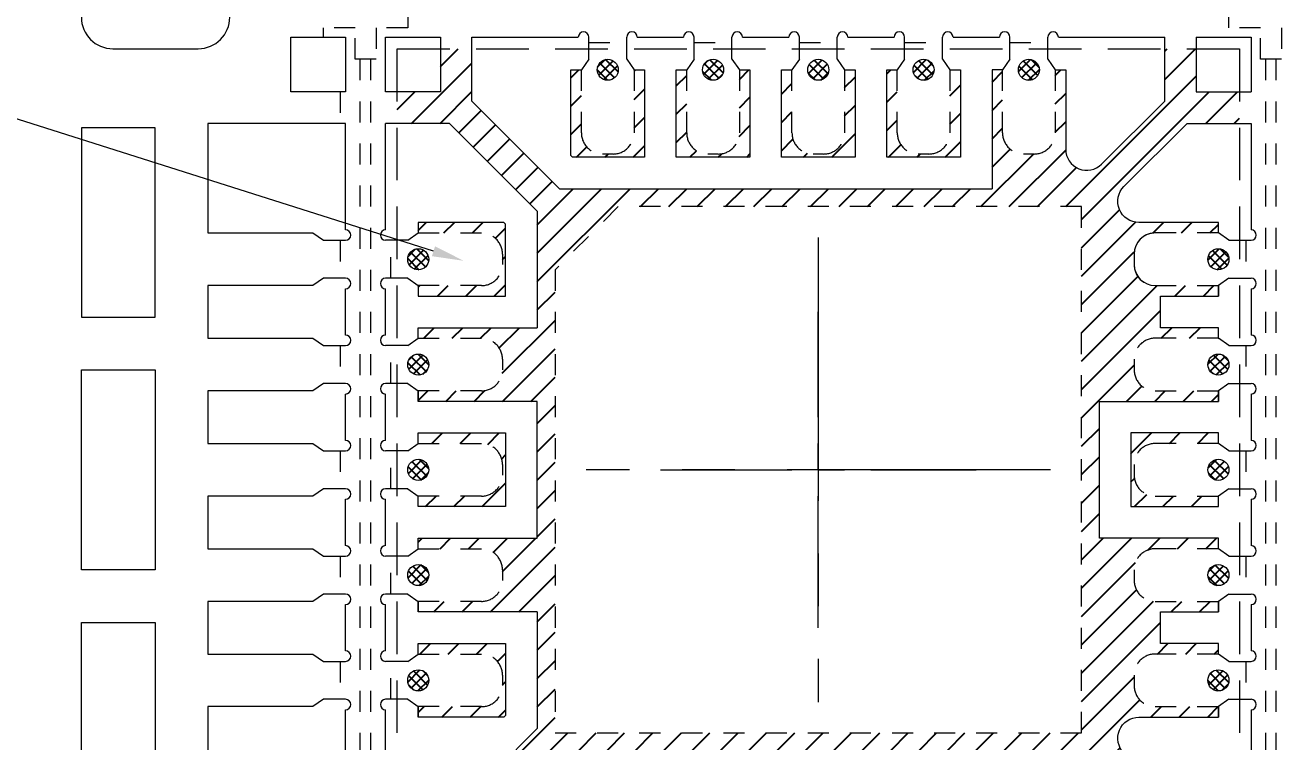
# Model space of a CAD drawing. Header units: millimetres. Extents: x -176 to -53, y -166 to -6.
# Drawn here: x -146.21 to -140.25, y -86.88 to -83.48 of the extents above; entities that cross this region are included whole.
import ezdxf
from ezdxf import colors
from ezdxf.entities.mleader import LeaderData, LeaderLine
from ezdxf.math import Vec2, Vec3

# ---------------------------------------------------------------- set-up
doc = ezdxf.new("R2010")
doc.units = ezdxf.units.MM
for name, pattern in [('CENTER', [2, 1.25, -0.25, 0.25, -0.25]), ('DASHED', [0.75, 0.5, -0.25]), ('HIDDEN', [0.375, 0.25, -0.125]), ('点画线', [18, 12, -2, 2, -2])]:
    doc.linetypes.add(name, pattern=pattern)
doc.layers.get('Defpoints').update_dxf_attribs({"lineweight": 18})
for name, color, linetype, lineweight in [('1', 7, 'Continuous', 18), ('1D', 4, 'Continuous', 18), ('2D', 4, 'Continuous', 18), ('PKG', 6, 'HIDDEN', 9), ('中心线层', 1, '点画线', 18), ('引线框架', 7, 'Continuous', 20)]:
    doc.layers.add(name, color=color, linetype=linetype, lineweight=lineweight)
for name, color, linetype in [('HALF ETCH ON TOP SIDE', 6, 'Continuous'), ('HATCH', 4, 'Continuous'), ('中心线', 1, 'CENTER'), ('标注', 4, 'Continuous')]:
    doc.layers.add(name, color=color, linetype=linetype)
doc.styles.get("Standard").update_dxf_attribs({"font": 'txt', "bigfont": 'gbcbig.shx'})
doc.styles.add('宋体', font='SimSun.ttf')
doc.dimstyles.new('St. ZB', dxfattribs={"dimtxt": 1.25, "dimasz": 0.8, "dimexe": 0.3, "dimexo": 0.2, "dimgap": 0.3, "dimtad": 0, "dimdec": 3, "dimzin": 0, "dimdsep": 46, "dimtxsty": '宋体', "dimcen": 0.09, "dimdle": 1.6, "dimclrd": 7, "dimclre": 1, "dimclrt": 256, "dimadec": 0, "dimazin": 0, "dimtfac": 1, "dimtdec": 3, "dimtmove": 0, "dimatfit": 3, "dimfxl": 1, "dimtolj": 1, "dimtzin": 0, "dimarcsym": 0})
pattern_1 = [(45, (-191.68527, -94.89044), (-0.06735192, 0.06735192), [])]
pattern_2 = [(45, (-180.875557, -95.067293), (-0.02245064, 0.02245064), []), (135, (-180.875557, -95.067293), (-0.02245064, -0.02245064), [])]

# ---------------------------------------------------------------- blocks, each defined once
blk = doc.blocks.new('*D37')
at = {"layer": 'Defpoints', "color": 0, "transparency": 16777216}
for p in [(2203.7106, 712.4524), (2158.4985, 638.9782), (2164.9663, 638.9644)]:
    blk.add_point(p, dxfattribs=at)
at = {"layer": '标注', "color": 4, "linetype": 'Continuous', "lineweight": 5, "transparency": 16777216}
for p, q in [((2160.0985, 638.9782), (2158.4985, 638.9782)), ((2161.6985, 638.9644), (2160.0985, 638.9782)), ((2164.4663, 638.9644), (2161.6985, 638.9644))]:
    blk.add_line(p, q, dxfattribs=at)
at = {"layer": '标注', "lineweight": 0, "transparency": 16777216, "insert": (2149.7907, 638.9782), "char_height": 1.25, "attachment_point": 5, "style": '宋体'}
blk.add_mtext('\\A1;73.4880%%p0.300 TAPE', dxfattribs=at)
blk = doc.blocks.new('*D38')
at = {"layer": 'Defpoints', "color": 0, "transparency": 16777216}
for p in [(2203.7106, 712.4524), (2165.4606, 635.9644), (2158.5773, 635.9498)]:
    blk.add_point(p, dxfattribs=at)
at = {"layer": '标注', "color": 4, "linetype": 'Continuous', "lineweight": 5, "transparency": 16777216}
for p, q in [((2161.7773, 635.9644), (2160.1773, 635.9498)), ((2164.9606, 635.9644), (2161.7773, 635.9644)), ((2160.1773, 635.9498), (2158.5773, 635.9498))]:
    blk.add_line(p, q, dxfattribs=at)
at = {"layer": '标注', "lineweight": 0, "transparency": 16777216, "insert": (2155.704, 635.9498), "char_height": 1.25, "attachment_point": 5, "style": '宋体'}
blk.add_mtext('\\A1;76.488', dxfattribs=at)
blk = doc.blocks.new('*D45')
at = {"layer": 'Defpoints', "color": 0, "transparency": 16777216}
for p in [(2203.7106, 712.4524), (2158.0461, 647.4644), (2164.4606, 647.4644)]:
    blk.add_point(p, dxfattribs=at)
at = {"layer": '标注', "color": 4, "linetype": 'Continuous', "lineweight": 5, "transparency": 16777216}
blk.add_line((2163.9606, 647.4644), (2158.0461, 647.4644), dxfattribs=at)
at = {"layer": '标注', "lineweight": 0, "transparency": 16777216, "insert": (2155.1588, 647.4644), "char_height": 1.25, "attachment_point": 5, "style": '宋体'}
blk.add_mtext('\\A1;64.988', dxfattribs=at)
blk = doc.blocks.new('*D47')
at = {"layer": 'Defpoints', "color": 0, "transparency": 16777216}
for p in [(2203.7106, 712.4524), (2168.9606, 639.9644), (2167.6683, 632.4048)]:
    blk.add_point(p, dxfattribs=at)
at = {"layer": '标注', "color": 4, "linetype": 'Continuous', "lineweight": 5, "transparency": 16777216}
for p, q in [((2168.9606, 639.4644), (2168.9606, 635.6048)), ((2168.9606, 635.6048), (2167.6683, 634.0048)), ((2167.6683, 634.0048), (2167.6683, 632.4048))]:
    blk.add_line(p, q, dxfattribs=at)
at = {"layer": '标注', "lineweight": 0, "transparency": 16777216, "insert": (2167.6683, 629.521), "char_height": 1.25, "attachment_point": 5, "rotation": 90, "style": '宋体'}
blk.add_mtext('\\A1;34.750', dxfattribs=at)

msp = doc.modelspace()

# ---------------------------------------------------------------- hatches: boundary and pattern name
at = {"layer": 'HALF ETCH ON TOP SIDE'}
h = msp.add_hatch(dxfattribs=at)
h.set_pattern_fill('ANSI37', color=6, scale=0.01)
h.set_pattern_definition(pattern_2)
h.paths.add_polyline_path([(-143.4888, -83.6903, 1), (-143.3888, -83.6903, 1)])
h.paths.add_polyline_path([(-142.9888, -83.6903, 1), (-142.8888, -83.6903, 1)])
h.paths.add_polyline_path([(-142.4888, -83.6903, 1), (-142.3888, -83.6903, 1)])
h.paths.add_polyline_path([(-141.8888, -83.6903, 1), (-141.9888, -83.6903, 1)])
h.paths.add_polyline_path([(-141.4888, -83.6903, 1), (-141.3888, -83.6903, 1)])
h = msp.add_hatch(dxfattribs=at)
h.set_pattern_fill('ANSI37', color=6, scale=0.01)
h.set_pattern_definition(pattern_2)
h.paths.add_polyline_path([(-144.3388, -86.6404, 1), (-144.3388, -86.5404, 1)])
h.paths.add_polyline_path([(-144.3388, -86.1404, 1), (-144.3388, -86.0404, 1)])
h.paths.add_polyline_path([(-144.3388, -85.6404, 1), (-144.3388, -85.5404, 1)])
h.paths.add_polyline_path([(-144.3388, -85.0404, 1), (-144.3388, -85.1404, 1)])
h.paths.add_polyline_path([(-144.3388, -84.6404, 1), (-144.3388, -84.5404, 1)])
h = msp.add_hatch(dxfattribs=at)
h.set_pattern_fill('ANSI37', color=6, scale=0.01)
h.set_pattern_definition(pattern_2)
h.paths.add_polyline_path([(-140.5388, -86.6404, -1), (-140.5388, -86.5404, -1)])
h.paths.add_polyline_path([(-140.5388, -86.1404, -1), (-140.5388, -86.0404, -1)])
h.paths.add_polyline_path([(-140.5388, -85.6404, -1), (-140.5388, -85.5404, -1)])
h.paths.add_polyline_path([(-140.5388, -85.0404, -1), (-140.5388, -85.1404, -1)])
h.paths.add_polyline_path([(-140.5388, -84.6404, -1), (-140.5388, -84.5404, -1)])
at = {"layer": 'HATCH'}
h = msp.add_hatch(dxfattribs=at)
h.set_pattern_fill('ANSI31', color=256, scale=0.03)
h.set_pattern_definition(pattern_1)
h.paths.add_polyline_path([(-144.4388, -83.7953), (-144.2548, -83.7953), (-144.2338, -83.7742), (-144.2338, -83.5903), (-144.0838, -83.5903), (-144.0838, -83.8393), (-143.6675, -84.2553), (-141.6138, -84.2553), (-141.6138, -83.6903), (-141.5638, -83.6903), (-141.5638, -83.9903, 0.414214), (-141.4638, -84.0903), (-141.4138, -84.0903, 0.414214), (-141.3138, -83.9903), (-141.3138, -83.6903), (-141.2638, -83.6903), (-141.2638, -84.0677, 0.668127), (-141.0931, -84.1384), (-140.7938, -83.8393), (-140.7938, -83.5903), (-140.6438, -83.5903), (-140.6438, -83.7953), (-140.4388, -83.7953), (-140.4388, -83.9453), (-140.6877, -83.9453), (-140.9872, -84.2446, 0.66823), (-140.9165, -84.4153), (-140.5388, -84.4153), (-140.5388, -84.4653), (-140.8388, -84.4653, 0.414214), (-140.9388, -84.5653), (-140.9388, -84.6153, 0.414214), (-140.8388, -84.7153), (-140.5388, -84.7153), (-140.5388, -84.7653), (-140.8138, -84.7653), (-140.8138, -84.9153), (-140.5388, -84.9153), (-140.5388, -84.9653), (-140.8388, -84.9653, 0.414214), (-140.9388, -85.0653), (-140.9388, -85.1153, 0.414214), (-140.8388, -85.2153), (-140.5388, -85.2153), (-140.5388, -85.2653), (-141.1038, -85.2653), (-141.1038, -85.9153), (-140.5388, -85.9153), (-140.5388, -85.9653), (-140.8388, -85.9653, 0.414214), (-140.9388, -86.0653), (-140.9388, -86.1153, 0.414214), (-140.8388, -86.2153), (-140.5388, -86.2153), (-140.5388, -86.2653), (-140.8138, -86.2653), (-140.8138, -86.4153), (-140.5388, -86.4153), (-140.5388, -86.4653), (-140.8388, -86.4653, 0.414214), (-140.9388, -86.5653), (-140.9388, -86.6153, 0.414214), (-140.8388, -86.7153), (-140.5388, -86.7153), (-140.5388, -86.7653), (-140.9165, -86.7653, 0.66823), (-140.9872, -86.9361), (-140.6877, -87.2353), (-140.4388, -87.2353), (-140.4388, -87.3853), (-140.6438, -87.3853), (-140.6438, -87.5903), (-140.7938, -87.5903), (-140.7938, -87.3414), (-141.21, -86.9253), (-143.6675, -86.9253), (-144.0838, -87.3414), (-144.0838, -87.5903), (-144.2338, -87.5903), (-144.2338, -87.3853), (-144.4388, -87.3853), (-144.4388, -87.2353), (-144.1898, -87.2353), (-143.7738, -86.8195), (-143.7738, -86.2653), (-144.3388, -86.2653), (-144.3388, -86.2153), (-144.0388, -86.2153, 0.414214), (-143.9388, -86.1153), (-143.9388, -86.0653, 0.414214), (-144.0388, -85.9653), (-144.3388, -85.9653), (-144.3388, -85.9153), (-143.7738, -85.9153), (-143.7738, -85.2653), (-144.3388, -85.2653), (-144.3388, -85.2153), (-144.0388, -85.2153, 0.414214), (-143.9388, -85.1153), (-143.9388, -85.0653, 0.414214), (-144.0388, -84.9653), (-144.3388, -84.9653), (-144.3388, -84.9153), (-143.7738, -84.9153), (-143.7738, -84.3612), (-144.1898, -83.9453), (-144.4388, -83.9453)])
h.paths.add_polyline_path([(-143.6888, -84.6403), (-143.6888, -86.8403), (-141.1888, -86.8403), (-141.1888, -84.3403), (-143.3888, -84.3403)], flags=16)
h = msp.add_hatch(dxfattribs=at)
h.set_pattern_fill('ANSI31', color=256, scale=0.03)
h.set_pattern_definition(pattern_1)
h.paths.add_polyline_path([(-143.1138, -84.1053), (-143.1138, -83.6903), (-143.0638, -83.6903), (-143.0638, -83.9903, 0.414214), (-142.9638, -84.0903), (-142.9138, -84.0903, 0.414214), (-142.8138, -83.9903), (-142.8138, -83.6903), (-142.7638, -83.6903), (-142.7638, -84.1053)])
h.paths.add_polyline_path([(-143.6138, -83.6903), (-143.6138, -84.0969), (-143.6054, -84.1053), (-143.2638, -84.1053), (-143.2638, -83.6903), (-143.3138, -83.6903), (-143.3138, -83.9903, -0.414214), (-143.4138, -84.0903), (-143.4638, -84.0903, -0.414214), (-143.5638, -83.9903), (-143.5638, -83.6903)])
h.paths.add_polyline_path([(-142.6138, -84.1053), (-142.6138, -83.6903), (-142.5638, -83.6903), (-142.5638, -83.9903, 0.414214), (-142.4638, -84.0903), (-142.4138, -84.0903, 0.414214), (-142.3138, -83.9903), (-142.3138, -83.6903), (-142.2638, -83.6903), (-142.2638, -84.1053)])
h.paths.add_polyline_path([(-140.9538, -85.4153), (-140.9538, -85.7653), (-140.5388, -85.7653), (-140.5388, -85.7153), (-140.8388, -85.7153, -0.414214), (-140.9388, -85.6153), (-140.9388, -85.5653, -0.414214), (-140.8388, -85.4653), (-140.5388, -85.4653), (-140.5388, -85.4153)])
h.paths.add_polyline_path([(-142.1138, -83.6903), (-142.1138, -84.1053), (-141.7638, -84.1053), (-141.7638, -83.6903), (-141.8138, -83.6903), (-141.8138, -83.9903, -0.414214), (-141.9138, -84.0903), (-141.9638, -84.0903, -0.414214), (-142.0638, -83.9903), (-142.0638, -83.6903)])
h.paths.add_polyline_path([(-142.6138, -87.0753), (-142.6138, -87.4903), (-142.5638, -87.4903), (-142.5638, -87.1903, -0.414214), (-142.4638, -87.0903), (-142.4138, -87.0903, -0.414214), (-142.3138, -87.1903), (-142.3138, -87.4903), (-142.2638, -87.4903), (-142.2638, -87.0753)])
h.paths.add_polyline_path([(-141.6138, -87.4903), (-141.6138, -87.0753), (-141.2722, -87.0753), (-141.2638, -87.0837), (-141.2638, -87.4903), (-141.3138, -87.4903), (-141.3138, -87.1903, 0.414214), (-141.4138, -87.0903), (-141.4638, -87.0903, 0.414214), (-141.5638, -87.1903), (-141.5638, -87.4903)])
h.paths.add_polyline_path([(-142.1138, -87.0753), (-142.1138, -87.4903), (-142.0638, -87.4903), (-142.0638, -87.1903, -0.414214), (-141.9638, -87.0903), (-141.9138, -87.0903, -0.414214), (-141.8138, -87.1903), (-141.8138, -87.4903), (-141.7638, -87.4903), (-141.7638, -87.0753)])
h.paths.add_polyline_path([(-143.1138, -87.0753), (-143.1138, -87.4903), (-143.0638, -87.4903), (-143.0638, -87.1903, -0.414214), (-142.9638, -87.0903), (-142.9138, -87.0903, -0.414214), (-142.8138, -87.1903), (-142.8138, -87.4903), (-142.7638, -87.4903), (-142.7638, -87.0753)])
h.paths.add_polyline_path([(-144.3388, -86.4653), (-144.0388, -86.4653, -0.414214), (-143.9388, -86.5653), (-143.9388, -86.6153, -0.414214), (-144.0388, -86.7153), (-144.3388, -86.7153), (-144.3388, -86.7653), (-143.9322, -86.7653), (-143.9238, -86.7569), (-143.9238, -86.4153), (-144.3388, -86.4153)])
h.paths.add_polyline_path([(-143.6138, -87.0837), (-143.6138, -87.4903), (-143.5638, -87.4903), (-143.5638, -87.1903, -0.414214), (-143.4638, -87.0903), (-143.4138, -87.0903, -0.414214), (-143.3138, -87.1903), (-143.3138, -87.4903), (-143.2638, -87.4903), (-143.2638, -87.0753), (-143.6054, -87.0753)])
h.paths.add_polyline_path([(-144.3388, -85.4653), (-144.3388, -85.4153), (-143.9238, -85.4153), (-143.9238, -85.7653), (-144.3388, -85.7653), (-144.3388, -85.7153), (-144.0388, -85.7153, 0.414214), (-143.9388, -85.6153), (-143.9388, -85.5653, 0.414214), (-144.0388, -85.4653)])
h.paths.add_polyline_path([(-144.3388, -84.4653), (-144.3388, -84.4153), (-143.9322, -84.4153), (-143.9238, -84.4237), (-143.9238, -84.7653), (-144.3388, -84.7653), (-144.3388, -84.7153), (-144.0388, -84.7153, 0.414214), (-143.9388, -84.6153), (-143.9388, -84.5653, 0.414214), (-144.0388, -84.4653)])

# ---------------------------------------------------------------- linework, layer by layer
at = {"lineweight": 0, "ltscale": 10, "elevation": -0.0291}
msp.add_lwpolyline([(-145.3838, -83.2903), (-145.7888, -83.2903, 1), (-145.7888, -83.5903), (-145.3838, -83.5903, 1)], format="xyb", close=True, dxfattribs=at)
for points in [[(-145.9388, -84.8653), (-145.5888, -84.8653), (-145.5888, -83.9653), (-145.9388, -83.9653)], [(-145.9388, -85.1153), (-145.5888, -85.1153), (-145.5888, -86.0653), (-145.9388, -86.0653)], [(-145.5888, -86.3153), (-145.5888, -87.2153), (-145.9388, -87.2153), (-145.9388, -86.3153)]]:
    msp.add_lwpolyline(points, close=True, dxfattribs=at)
at = {"layer": '1', "color": 7, "lineweight": 13}
for p, q in [((-144.4938, -83.7953, -0.0291), (-144.4938, -83.5353, -0.0291)), ((-144.4938, -83.5353, -0.0291), (-144.2338, -83.5353, -0.0291)), ((-140.6438, -83.5353, -0.0291), (-140.3838, -83.5353, -0.0291)), ((-140.3838, -83.5353, -0.0291), (-140.3838, -83.7953, -0.0291))]:
    msp.add_line(p, q, dxfattribs=at)
at = {"layer": '1', "lineweight": 13}
for p, q in [((-144.0838, -83.8393, -0.0291), (-144.0838, -83.5353, -0.0291)), ((-140.7938, -83.8393, -0.0291), (-140.7938, -83.5353, -0.0291)), ((-144.1898, -83.9453, -0.0291), (-144.4938, -83.9453, -0.0291)), ((-140.6877, -83.9453, -0.0291), (-140.3838, -83.9453, -0.0291))]:
    msp.add_line(p, q, dxfattribs=at)
at = {"layer": '1', "lineweight": 0, "elevation": -0.0291}
msp.add_lwpolyline([(-144.6838, -83.7953), (-144.9438, -83.7953), (-144.9438, -83.5353), (-144.6838, -83.5353)], close=True, dxfattribs=at)
at = {"layer": '1', "lineweight": 13, "elevation": -0.0291}
for points in [[(-144.2338, -83.5353), (-144.2338, -83.7953), (-144.4938, -83.7953)], [(-140.6438, -83.5353), (-140.6438, -83.7953), (-140.3838, -83.7953)]]:
    msp.add_lwpolyline(points, dxfattribs=at)
at = {"layer": '1', "lineweight": 0, "elevation": -0.0291}
for points in [[(-144.7888, -84.5003), (-144.6838, -84.5003, 1), (-144.6838, -84.4503), (-144.6838, -83.9453), (-145.3388, -83.9453), (-145.3388, -84.4653), (-144.8388, -84.4653)], [(-144.8388, -86.7153), (-145.3388, -86.7153), (-145.3388, -87.2353), (-144.6838, -87.2353), (-144.6838, -86.7303, 1), (-144.6838, -86.6803), (-144.7888, -86.6803)]]:
    msp.add_lwpolyline(points, format="xyb", close=True, dxfattribs=at)
at = {"layer": '1', "color": 7, "lineweight": 0, "elevation": -0.0291}
for points in [[(-144.7888, -84.6803), (-144.8388, -84.7153), (-145.3388, -84.7153), (-145.3388, -84.9653), (-144.8388, -84.9653), (-144.7888, -85.0003), (-144.6838, -85.0003, 1), (-144.6838, -84.9503), (-144.6838, -84.7303, 1), (-144.6838, -84.6803)], [(-144.7888, -85.6803), (-144.8388, -85.7153), (-145.3388, -85.7153), (-145.3388, -85.9653), (-144.8388, -85.9653), (-144.7888, -86.0003), (-144.6838, -86.0003, 1), (-144.6838, -85.9503), (-144.6838, -85.7303, 1), (-144.6838, -85.6803)]]:
    msp.add_lwpolyline(points, format="xyb", close=True, dxfattribs=at)
at = {"layer": '1', "lineweight": 0, "elevation": -0.0291}
for points in [[(-144.6838, -85.4503), (-144.6838, -85.2303, 1), (-144.6838, -85.1803), (-144.7888, -85.1803), (-144.8388, -85.2153), (-145.3388, -85.2153), (-145.3388, -85.4653), (-144.8388, -85.4653)], [(-144.6838, -86.4503), (-144.6838, -86.2303, 1), (-144.6838, -86.1803), (-144.7888, -86.1803), (-144.8388, -86.2153), (-145.3388, -86.2153), (-145.3388, -86.4653), (-144.8388, -86.4653)]]:
    msp.add_lwpolyline(points, format="xyb", dxfattribs=at)
at = {"layer": '1', "color": 7, "lineweight": 0, "elevation": -0.0291}
for points in [[(-144.8388, -85.4653), (-144.7888, -85.5003), (-144.6838, -85.5003, 1), (-144.6838, -85.4503)], [(-144.8388, -86.4653), (-144.7888, -86.5003), (-144.6838, -86.5003, 1), (-144.6838, -86.4503)]]:
    msp.add_lwpolyline(points, format="xyb", dxfattribs=at)
at = {"layer": '1D', "linetype": 'HIDDEN', "ltscale": 0.1, "elevation": -0.0291}
for points in [[(-143.5288, -83.5603), (-143.3488, -83.5603)], [(-143.0288, -83.5603), (-142.8488, -83.5603)], [(-142.5288, -83.5603), (-142.3488, -83.5603)], [(-142.0288, -83.5603), (-141.8488, -83.5603)], [(-141.5288, -83.5603), (-141.3488, -83.5603)], [(-144.4688, -84.6803), (-144.4688, -84.5003)], [(-140.4088, -84.5003), (-140.4088, -84.6803)], [(-144.4688, -85.1803), (-144.4688, -85.0003)], [(-140.4088, -85.0003), (-140.4088, -85.1803)], [(-144.4688, -85.6803), (-144.4688, -85.5003)], [(-140.4088, -85.5003), (-140.4088, -85.6803)], [(-144.4688, -86.1803), (-144.4688, -86.0003)], [(-140.4088, -86.0003), (-140.4088, -86.1803)], [(-144.4688, -86.6803), (-144.4688, -86.5003)], [(-140.4088, -86.5003), (-140.4088, -86.6803)]]:
    msp.add_lwpolyline(points, dxfattribs=at)
for points in [[(-143.3138, -83.6903), (-143.3138, -83.9903, -0.414214), (-143.4138, -84.0903), (-143.4638, -84.0903, -0.414214), (-143.5638, -83.9903), (-143.5638, -83.6903)], [(-142.8138, -83.6903), (-142.8138, -83.9903, -0.414214), (-142.9138, -84.0903), (-142.9638, -84.0903, -0.414214), (-143.0638, -83.9903), (-143.0638, -83.6903)], [(-142.3138, -83.6903), (-142.3138, -83.9903, -0.414214), (-142.4138, -84.0903), (-142.4638, -84.0903, -0.414214), (-142.5638, -83.9903), (-142.5638, -83.6903)], [(-141.8138, -83.6903), (-141.8138, -83.9903, -0.414214), (-141.9138, -84.0903), (-141.9638, -84.0903, -0.414214), (-142.0638, -83.9903), (-142.0638, -83.6903)], [(-141.3138, -83.6903), (-141.3138, -83.9903, -0.414214), (-141.4138, -84.0903), (-141.4638, -84.0903, -0.414214), (-141.5638, -83.9903), (-141.5638, -83.6903)], [(-144.3388, -84.4653), (-144.0388, -84.4653, -0.414214), (-143.9388, -84.5653), (-143.9388, -84.6153, -0.414214), (-144.0388, -84.7153), (-144.3388, -84.7153)], [(-140.5388, -84.4653), (-140.8388, -84.4653, 0.414214), (-140.9388, -84.5653), (-140.9388, -84.6153, 0.414214), (-140.8388, -84.7153), (-140.5388, -84.7153)], [(-144.3388, -84.9653), (-144.0388, -84.9653, -0.414214), (-143.9388, -85.0653), (-143.9388, -85.1153, -0.414214), (-144.0388, -85.2153), (-144.3388, -85.2153)], [(-140.5388, -84.9653), (-140.8388, -84.9653, 0.414214), (-140.9388, -85.0653), (-140.9388, -85.1153, 0.414214), (-140.8388, -85.2153), (-140.5388, -85.2153)], [(-144.3388, -85.4653), (-144.0388, -85.4653, -0.414214), (-143.9388, -85.5653), (-143.9388, -85.6153, -0.414214), (-144.0388, -85.7153), (-144.3388, -85.7153)], [(-140.5388, -85.4653), (-140.8388, -85.4653, 0.414214), (-140.9388, -85.5653), (-140.9388, -85.6153, 0.414214), (-140.8388, -85.7153), (-140.5388, -85.7153)], [(-144.3388, -85.9653), (-144.0388, -85.9653, -0.414214), (-143.9388, -86.0653), (-143.9388, -86.1153, -0.414214), (-144.0388, -86.2153), (-144.3388, -86.2153)], [(-140.5388, -85.9653), (-140.8388, -85.9653, 0.414214), (-140.9388, -86.0653), (-140.9388, -86.1153, 0.414214), (-140.8388, -86.2153), (-140.5388, -86.2153)], [(-144.3388, -86.4653), (-144.0388, -86.4653, -0.414214), (-143.9388, -86.5653), (-143.9388, -86.6153, -0.414214), (-144.0388, -86.7153), (-144.3388, -86.7153)], [(-140.5388, -86.4653), (-140.8388, -86.4653, 0.414214), (-140.9388, -86.5653), (-140.9388, -86.6153, 0.414214), (-140.8388, -86.7153), (-140.5388, -86.7153)]]:
    msp.add_lwpolyline(points, format="xyb", dxfattribs=at)
at = {"layer": '1D', "linetype": 'HIDDEN', "lineweight": 0, "ltscale": 0.1, "elevation": -0.0291}
for points in [[(-144.7088, -83.7953), (-144.7088, -83.9453)], [(-144.7088, -84.5003), (-144.7088, -84.6803)], [(-144.7088, -85.0003), (-144.7088, -85.1803)], [(-144.7088, -85.5003), (-144.7088, -85.6803)], [(-144.7088, -86.0003), (-144.7088, -86.1803)], [(-144.7088, -86.5003), (-144.7088, -86.6803)]]:
    msp.add_lwpolyline(points, dxfattribs=at)
at = {"layer": '1D', "linetype": 'HIDDEN', "ltscale": 0.1, "elevation": -0.0291}
msp.add_lwpolyline([(-143.6888, -86.8403), (-141.1888, -86.8403), (-141.1888, -84.3403), (-143.3888, -84.3403), (-143.6888, -84.6403)], close=True, dxfattribs=at)
at = {"layer": '2D', "color": 4, "linetype": 'HIDDEN', "lineweight": 0, "ltscale": 0.05}
for p, q in [((-144.3888, -83.3903, -0.0291), (-144.3888, -83.4903, -0.0291)), ((-144.3888, -83.3903, -0.0291), (-144.3888, -83.4903, -0.0291)), ((-144.6388, -83.4903, -0.0291), (-144.7888, -83.4903, -0.0291)), ((-144.7888, -83.5353, -0.0291), (-144.7888, -83.4903, -0.0291)), ((-144.6388, -83.4903, -0.0291), (-144.7888, -83.4903, -0.0291)), ((-144.7888, -83.5353, -0.0291), (-144.7888, -83.4903, -0.0291)), ((-144.6388, -83.6403, -0.0291), (-144.6388, -83.4903, -0.0291)), ((-144.6388, -83.6403, -0.0291), (-144.6388, -83.4903, -0.0291)), ((-144.3888, -83.4903, -0.0291), (-144.5388, -83.4903, -0.0291)), ((-144.5388, -83.4903, -0.0291), (-144.5388, -83.6403, -0.0291)), ((-144.3888, -83.4903, -0.0291), (-144.5388, -83.4903, -0.0291)), ((-144.5388, -83.4903, -0.0291), (-144.5388, -83.6403, -0.0291)), ((-144.5388, -83.6403, -0.0291), (-144.6388, -83.6403, -0.0291)), ((-144.5388, -83.6403, -0.0291), (-144.6388, -83.6403, -0.0291)), ((-144.6138, -87.5403, -0.0291), (-144.6138, -83.6403, -0.0291)), ((-144.5638, -87.5403, -0.0291), (-144.5638, -83.6403, -0.0291)), ((-140.3138, -87.5403, -0.0291), (-140.3138, -83.6403, -0.0291)), ((-140.2638, -87.5403, -0.0291), (-140.2638, -83.6403, -0.0291))]:
    msp.add_line(p, q, dxfattribs=at)
at = {"layer": '2D', "color": 4, "linetype": 'HIDDEN', "lineweight": 0, "ltscale": 0.05, "elevation": -0.0291}
msp.add_lwpolyline([(-140.3388, -83.2403), (-140.2388, -83.2403), (-140.2388, -83.3903), (-140.0888, -83.3903), (-140.0888, -83.4903), (-140.2388, -83.4903), (-140.2388, -83.6403), (-140.3388, -83.6403), (-140.3388, -83.4903), (-140.4888, -83.4903), (-140.4888, -83.3903), (-140.3388, -83.3903), (-140.3388, -83.2403)], dxfattribs=at)
msp.add_lwpolyline([(-140.3388, -83.2403), (-140.2388, -83.2403), (-140.2388, -83.3903), (-140.0888, -83.3903), (-140.0888, -83.4903), (-140.2388, -83.4903), (-140.2388, -83.6403), (-140.3388, -83.6403), (-140.3388, -83.4903), (-140.4888, -83.4903), (-140.4888, -83.3903), (-140.3388, -83.3903), (-140.3388, -83.2403)], dxfattribs=at)
at = {"layer": 'PKG', "color": 2, "linetype": 'DASHED', "lineweight": 0, "ltscale": 0.5, "elevation": -0.0291}
msp.add_lwpolyline([(-140.4388, -87.5903), (-144.4388, -87.5903), (-144.4388, -83.5903), (-140.4388, -83.5903)], close=True, dxfattribs=at)
at = {"layer": '中心线', "color": 1, "lineweight": 13, "ltscale": 0.5}
for p, q in [((-142.4388, -86.3403, -0.0291), (-142.4388, -84.8403, -0.0291)), ((-143.1888, -85.5903, -0.0291), (-141.6888, -85.5903, -0.0291))]:
    msp.add_line(p, q, dxfattribs=at)
at = {"layer": '中心线层', "linetype": 'CENTER', "lineweight": 0}
for p, q in [((-142.4388, -84.4875, -0.0291), (-142.4388, -86.6932, -0.0291)), ((-141.3359, -85.5903, -0.0291), (-143.5416, -85.5903, -0.0291))]:
    msp.add_line(p, q, dxfattribs=at)
at = {"layer": '引线框架'}
for p, q in [((-144.0838, -83.5353, -0.0291), (-143.5788, -83.5353, -0.0291)), ((-143.5288, -83.6403, -0.0291), (-143.5288, -83.5353, -0.0291)), ((-143.3488, -83.5353, -0.0291), (-143.3488, -83.5353, -0.0291)), ((-143.3488, -83.6403, -0.0291), (-143.3488, -83.5353, -0.0291)), ((-143.2988, -83.5353, -0.0291), (-143.0788, -83.5353, -0.0291)), ((-143.0288, -83.6403, -0.0291), (-143.0288, -83.5353, -0.0291)), ((-142.8488, -83.6403, -0.0291), (-142.8488, -83.5353, -0.0291)), ((-142.7988, -83.5353, -0.0291), (-142.5788, -83.5353, -0.0291)), ((-142.5288, -83.6403, -0.0291), (-142.5288, -83.5353, -0.0291)), ((-142.3488, -83.6403, -0.0291), (-142.3488, -83.5353, -0.0291)), ((-142.2988, -83.5353, -0.0291), (-142.0788, -83.5353, -0.0291)), ((-142.0288, -83.6403, -0.0291), (-142.0288, -83.5353, -0.0291)), ((-141.8488, -83.6403, -0.0291), (-141.8488, -83.5353, -0.0291)), ((-141.7988, -83.5353, -0.0291), (-141.5788, -83.5353, -0.0291)), ((-141.5288, -83.6403, -0.0291), (-141.5288, -83.5353, -0.0291)), ((-141.3488, -83.6403, -0.0291), (-141.3488, -83.5353, -0.0291)), ((-141.2988, -83.5353, -0.0291), (-140.7938, -83.5353, -0.0291)), ((-143.5288, -83.6403, -0.0291), (-143.5638, -83.6903, -0.0291)), ((-143.3488, -83.6403, -0.0291), (-143.3138, -83.6903, -0.0291)), ((-143.0288, -83.6403, -0.0291), (-143.0638, -83.6903, -0.0291)), ((-142.8488, -83.6403, -0.0291), (-142.8138, -83.6903, -0.0291)), ((-142.5288, -83.6403, -0.0291), (-142.5638, -83.6903, -0.0291)), ((-142.3488, -83.6403, -0.0291), (-142.3138, -83.6903, -0.0291)), ((-142.0288, -83.6403, -0.0291), (-142.0638, -83.6903, -0.0291)), ((-141.8488, -83.6403, -0.0291), (-141.8138, -83.6903, -0.0291)), ((-141.5288, -83.6403, -0.0291), (-141.5638, -83.6903, -0.0291)), ((-141.3488, -83.6403, -0.0291), (-141.3138, -83.6903, -0.0291)), ((-141.5638, -83.6903, -0.0291), (-141.6138, -83.6903, -0.0291)), ((-141.3138, -83.6903, -0.0291), (-141.2638, -83.6903, -0.0291)), ((-144.0838, -83.8393, -0.0291), (-143.6675, -84.2553, -0.0291)), ((-144.4938, -84.4503, -0.0291), (-144.4938, -83.9453, -0.0291)), ((-144.1898, -83.9453, -0.0291), (-143.7738, -84.3612, -0.0291)), ((-140.3838, -83.9453, -0.0291), (-140.3838, -84.4503, -0.0291)), ((-143.6138, -84.0969, -0.0291), (-143.6054, -84.1053, -0.0291)), ((-143.6675, -84.2553, -0.0291), (-141.6138, -84.2553, -0.0291)), ((-143.7738, -84.3612, -0.0291), (-143.7738, -84.9153, -0.0291)), ((-143.9322, -84.4153, -0.0291), (-143.9238, -84.4237, -0.0291)), ((-140.5388, -84.4653, -0.0291), (-140.5388, -84.4153, -0.0291)), ((-144.3888, -84.5003, -0.0291), (-144.3388, -84.4653, -0.0291)), ((-140.4888, -84.5003, -0.0291), (-140.5388, -84.4653, -0.0291)), ((-144.3888, -84.5003, -0.0291), (-144.4938, -84.5003, -0.0291)), ((-140.4888, -84.5003, -0.0291), (-140.3838, -84.5003, -0.0291)), ((-143.9388, -84.5653, -0.0291), (-143.9388, -84.6153, -0.0291)), ((-140.9388, -84.5653, -0.0291), (-140.9388, -84.6153, -0.0291)), ((-144.3888, -84.6803, -0.0291), (-144.4938, -84.6803, -0.0291)), ((-144.4938, -84.9503, -0.0291), (-144.4938, -84.7303, -0.0291)), ((-144.3888, -84.6803, -0.0291), (-144.3388, -84.7153, -0.0291)), ((-140.4888, -84.6803, -0.0291), (-140.5388, -84.7153, -0.0291)), ((-140.5388, -84.7153, -0.0291), (-140.5388, -84.7653, -0.0291)), ((-140.4888, -84.6803, -0.0291), (-140.3838, -84.6803, -0.0291)), ((-140.3838, -84.7303, -0.0291), (-140.3838, -84.9503, -0.0291)), ((-144.3888, -85.0003, -0.0291), (-144.3388, -84.9653, -0.0291)), ((-144.3388, -84.9653, -0.0291), (-144.3388, -84.9153, -0.0291)), ((-140.5388, -84.9653, -0.0291), (-140.5388, -84.9153, -0.0291)), ((-140.4888, -85.0003, -0.0291), (-140.5388, -84.9653, -0.0291)), ((-144.3888, -85.0003, -0.0291), (-144.4938, -85.0003, -0.0291)), ((-140.4888, -85.0003, -0.0291), (-140.3838, -85.0003, -0.0291)), ((-144.3888, -85.1803, -0.0291), (-144.4938, -85.1803, -0.0291)), ((-144.3888, -85.1803, -0.0291), (-144.3388, -85.2153, -0.0291)), ((-140.4888, -85.1803, -0.0291), (-140.5388, -85.2153, -0.0291)), ((-140.4888, -85.1803, -0.0291), (-140.3838, -85.1803, -0.0291)), ((-144.4938, -85.4503, -0.0291), (-144.4938, -85.2303, -0.0291)), ((-144.3388, -85.2153, -0.0291), (-144.3388, -85.2653, -0.0291)), ((-140.5388, -85.2153, -0.0291), (-140.5388, -85.2653, -0.0291)), ((-140.3838, -85.2303, -0.0291), (-140.3838, -85.4503, -0.0291)), ((-144.3888, -85.5003, -0.0291), (-144.4938, -85.5003, -0.0291)), ((-144.3888, -85.5003, -0.0291), (-144.3388, -85.4653, -0.0291)), ((-140.4888, -85.5003, -0.0291), (-140.5388, -85.4653, -0.0291)), ((-140.4888, -85.5003, -0.0291), (-140.3838, -85.5003, -0.0291)), ((-144.3888, -85.6803, -0.0291), (-144.4938, -85.6803, -0.0291)), ((-144.3888, -85.6803, -0.0291), (-144.3388, -85.7153, -0.0291)), ((-140.4888, -85.6803, -0.0291), (-140.5388, -85.7153, -0.0291)), ((-140.4888, -85.6803, -0.0291), (-140.3838, -85.6803, -0.0291)), ((-144.4938, -85.9503, -0.0291), (-144.4938, -85.7303, -0.0291)), ((-140.3838, -85.7303, -0.0291), (-140.3838, -85.9503, -0.0291)), ((-144.3388, -85.9653, -0.0291), (-144.3388, -85.9153, -0.0291)), ((-140.5388, -85.9653, -0.0291), (-140.5388, -85.9153, -0.0291)), ((-144.3888, -86.0003, -0.0291), (-144.3388, -85.9653, -0.0291)), ((-140.4888, -86.0003, -0.0291), (-140.5388, -85.9653, -0.0291)), ((-144.3888, -86.0003, -0.0291), (-144.4938, -86.0003, -0.0291)), ((-140.4888, -86.0003, -0.0291), (-140.3838, -86.0003, -0.0291)), ((-144.3888, -86.1803, -0.0291), (-144.4938, -86.1803, -0.0291)), ((-144.3888, -86.1803, -0.0291), (-144.3388, -86.2153, -0.0291)), ((-144.3388, -86.2153, -0.0291), (-144.3388, -86.2653, -0.0291)), ((-140.4888, -86.1803, -0.0291), (-140.5388, -86.2153, -0.0291)), ((-140.5388, -86.2153, -0.0291), (-140.5388, -86.2653, -0.0291)), ((-140.4888, -86.1803, -0.0291), (-140.3838, -86.1803, -0.0291)), ((-144.4938, -86.4503, -0.0291), (-144.4938, -86.2303, -0.0291)), ((-143.7738, -86.2653, -0.0291), (-143.7738, -86.8195, -0.0291)), ((-140.3838, -86.2303, -0.0291), (-140.3838, -86.4503, -0.0291)), ((-144.3388, -86.4653, -0.0291), (-144.3388, -86.4153, -0.0291)), ((-140.5388, -86.4653, -0.0291), (-140.5388, -86.4153, -0.0291)), ((-144.3888, -86.5003, -0.0291), (-144.4938, -86.5003, -0.0291)), ((-144.3888, -86.5003, -0.0291), (-144.3388, -86.4653, -0.0291)), ((-140.4888, -86.5003, -0.0291), (-140.5388, -86.4653, -0.0291)), ((-140.4888, -86.5003, -0.0291), (-140.3838, -86.5003, -0.0291)), ((-144.3888, -86.6803, -0.0291), (-144.4938, -86.6803, -0.0291)), ((-144.3888, -86.6803, -0.0291), (-144.3388, -86.7153, -0.0291)), ((-140.4888, -86.6803, -0.0291), (-140.5388, -86.7153, -0.0291)), ((-140.4888, -86.6803, -0.0291), (-140.3838, -86.6803, -0.0291)), ((-144.4938, -87.2353, -0.0291), (-144.4938, -86.7303, -0.0291)), ((-144.3388, -86.7153, -0.0291), (-144.3388, -86.7653, -0.0291)), ((-143.9322, -86.7653, -0.0291), (-143.9238, -86.7569, -0.0291)), ((-140.5388, -86.7153, -0.0291), (-140.5388, -86.7653, -0.0291)), ((-140.3838, -86.7303, -0.0291), (-140.3838, -87.2353, -0.0291)), ((-144.1898, -87.2353, -0.0291), (-143.7738, -86.8195, -0.0291))]:
    msp.add_line(p, q, dxfattribs=at)
at = {"layer": '引线框架', "elevation": -0.0291}
for points in [[(-143.6138, -84.0969), (-143.6138, -83.6903), (-143.5638, -83.6903)], [(-143.3138, -83.6903), (-143.2638, -83.6903), (-143.2638, -84.1053), (-143.6054, -84.1053)], [(-142.8138, -83.6903), (-142.7638, -83.6903), (-142.7638, -84.1053), (-143.1138, -84.1053), (-143.1138, -83.6903), (-143.0638, -83.6903)], [(-142.3138, -83.6903), (-142.2638, -83.6903), (-142.2638, -84.1053), (-142.6138, -84.1053), (-142.6138, -83.6903), (-142.5638, -83.6903)], [(-141.8138, -83.6903), (-141.7638, -83.6903), (-141.7638, -84.1053), (-142.1138, -84.1053), (-142.1138, -83.6903), (-142.0638, -83.6903)], [(-141.5638, -83.6903), (-141.6138, -83.6903), (-141.6138, -84.2553)], [(-143.9322, -84.4153), (-144.3388, -84.4153), (-144.3388, -84.4653)], [(-144.3388, -84.7153), (-144.3388, -84.7653), (-143.9238, -84.7653), (-143.9238, -84.4237)], [(-140.5388, -84.9653), (-140.5388, -84.9153), (-140.8138, -84.9153), (-140.8138, -84.7653), (-140.5388, -84.7653), (-140.5388, -84.7153)], [(-144.3388, -84.9653), (-144.3388, -84.9153), (-143.7738, -84.9153)], [(-144.3388, -85.9653), (-144.3388, -85.9153), (-143.7738, -85.9153), (-143.7738, -85.2653), (-144.3388, -85.2653), (-144.3388, -85.2153)], [(-140.5388, -85.9653), (-140.5388, -85.9153), (-141.1038, -85.9153), (-141.1038, -85.2653), (-140.5388, -85.2653), (-140.5388, -85.2153)], [(-144.3388, -85.4653), (-144.3388, -85.4153), (-143.9238, -85.4153), (-143.9238, -85.7653), (-144.3388, -85.7653), (-144.3388, -85.7153)], [(-140.5388, -85.4653), (-140.5388, -85.4153), (-140.9538, -85.4153), (-140.9538, -85.7653), (-140.5388, -85.7653), (-140.5388, -85.7153)], [(-143.7738, -86.2653), (-144.3388, -86.2653), (-144.3388, -86.2153)], [(-140.5388, -86.4653), (-140.5388, -86.4153), (-140.8138, -86.4153), (-140.8138, -86.2653), (-140.5388, -86.2653), (-140.5388, -86.2153)], [(-144.3388, -86.4653), (-144.3388, -86.4153), (-143.9238, -86.4153), (-143.9238, -86.7569)], [(-143.9322, -86.7653), (-144.3388, -86.7653), (-144.3388, -86.7153)]]:
    msp.add_lwpolyline(points, dxfattribs=at)
for points in [[(-141.3138, -83.6903), (-141.2638, -83.6903), (-141.2638, -84.0677, 0.668127), (-141.0931, -84.1384), (-140.7938, -83.8393)], [(-140.5388, -84.4653), (-140.5388, -84.4153), (-140.9165, -84.4153, -0.66823), (-140.9872, -84.2446), (-140.6877, -83.9453)], [(-140.6877, -87.2353), (-140.9872, -86.9361, -0.66823), (-140.9165, -86.7653), (-140.5388, -86.7653), (-140.5388, -86.7153)]]:
    msp.add_lwpolyline(points, format="xyb", dxfattribs=at)
at = {"layer": '引线框架'}
for centre in [(-143.4388, -83.6903, -0.0291), (-142.9388, -83.6903, -0.0291), (-142.4388, -83.6903, -0.0291), (-141.9388, -83.6903, -0.0291), (-141.4388, -83.6903, -0.0291), (-144.3388, -84.5904, -0.0291), (-140.5388, -84.5904, -0.0291), (-144.3388, -85.0904, -0.0291), (-140.5388, -85.0904, -0.0291), (-144.3388, -85.5904, -0.0291), (-140.5388, -85.5904, -0.0291), (-144.3388, -86.0904, -0.0291), (-140.5388, -86.0904, -0.0291), (-144.3388, -86.5904, -0.0291), (-140.5388, -86.5904, -0.0291)]:
    msp.add_circle(centre, 0.05, dxfattribs=at)
for centre, radius, start, end in [((-143.5538, -83.5353, -0.0291), 0.025, 0, 180), ((-143.3238, -83.5353, -0.0291), 0.025, 0, 180), ((-143.0538, -83.5353, -0.0291), 0.025, 0, 180), ((-142.8238, -83.5353, -0.0291), 0.025, 0, 180), ((-142.5538, -83.5353, -0.0291), 0.025, 0, 180), ((-142.3238, -83.5353, -0.0291), 0.025, 0, 180), ((-142.0538, -83.5353, -0.0291), 0.025, 0, 180), ((-141.8238, -83.5353, -0.0291), 0.025, 0, 180), ((-141.5538, -83.5353, -0.0291), 0.025, 0, 180), ((-141.3238, -83.5353, -0.0291), 0.025, 0, 180), ((-144.4938, -84.4753, -0.0291), 0.025, 90, 270), ((-140.8388, -84.5653, -0.0291), 0.1, 90, 180), ((-140.3838, -84.4753, -0.0291), 0.025, 270, 90), ((-140.8388, -84.6153, -0.0291), 0.1, 180, 270), ((-144.4938, -84.7053, -0.0291), 0.025, 90, 270), ((-140.3838, -84.7053, -0.0291), 0.025, 270, 90), ((-144.4938, -84.9753, -0.0291), 0.025, 90, 270), ((-140.3838, -84.9753, -0.0291), 0.025, 270, 90), ((-144.4938, -85.2053, -0.0291), 0.025, 90, 270), ((-140.3838, -85.2053, -0.0291), 0.025, 270, 90), ((-144.4938, -85.4753, -0.0291), 0.025, 90, 270), ((-140.3838, -85.4753, -0.0291), 0.025, 270, 90), ((-144.4938, -85.7053, -0.0291), 0.025, 90, 270), ((-140.3838, -85.7053, -0.0291), 0.025, 270, 90), ((-144.4938, -85.9753, -0.0291), 0.025, 90, 270), ((-140.3838, -85.9753, -0.0291), 0.025, 270, 90), ((-144.4938, -86.2053, -0.0291), 0.025, 90, 270), ((-140.3838, -86.2053, -0.0291), 0.025, 270, 90), ((-144.4938, -86.4753, -0.0291), 0.025, 90, 270), ((-140.3838, -86.4753, -0.0291), 0.025, 270, 90), ((-144.4938, -86.7053, -0.0291), 0.025, 90, 270), ((-140.3838, -86.7053, -0.0291), 0.025, 270, 90)]:
    msp.add_arc(centre, radius, start, end, dxfattribs=at)

# ---------------------------------------------------------------- dimensions: what is measured, and where the dimension line sits
at = {"layer": '标注', "lineweight": 0}
dim = msp.add_ordinate_dim(feature_location=(-151.0331, -91.4903, -0.0291), offset=(-6.4678, 0.0137), dtype=0, origin=(-112.2888, -18.0023, -0.0291), text='73.4880%%p0.300 TAPE', dimstyle='St. ZB', override={"dimexo": 0.5, "dimtxsty": '宋体', "dimsah": 1, "dimclrd": 1, "dimclre": 4, "dimlwe": 5}, dxfattribs=at)
dim.commit()
dim.dimension.update_dxf_attribs({"geometry": '*D37', "text_midpoint": (-166.2087, -91.4766, -0.0291), "insert": (-2315.9994, -730.4548, -0.0291)})
for feature_location, offset, dtype, override, picture, middle in [((-151.5388, -82.9903, -0.0291), (-6.4146, 0), 0, {"dimexo": 0.5, "dimtxsty": '宋体', "dimsah": 1, "dimclrd": 1, "dimclre": 4, "dimlwe": 5}, '*D45', (-160.8406, -82.9903, -0.0291)), ((-150.5388, -94.4903, -0.0291), (-6.8833, -0.0147), 0, {"dimexo": 0.5, "dimtxsty": '宋体', "dimsah": 1, "dimclrd": 1, "dimclre": 4, "dimlwe": 5}, '*D38', (-160.2954, -94.505, -0.0291)), ((-147.0388, -90.4903, -0.0291), (-1.2923, -7.5597), 1, {"dimexo": 0.5, "dimsah": 1, "dimclrd": 1, "dimclre": 4, "dimlwe": 5}, '*D47', (-148.331, -100.9338, -0.0291))]:
    dim = msp.add_ordinate_dim(feature_location=feature_location, offset=offset, dtype=dtype, origin=(-112.2888, -18.0023, -0.0291), dimstyle='St. ZB', override=override, dxfattribs=at)
    dim.commit()
    dim.dimension.update_dxf_attribs({"geometry": picture, "text_midpoint": middle, "insert": (-2315.9994, -730.4548, -0.0291)})

# ---------------------------------------------------------------- leaders
ml = msp.add_multileader_mtext('Standard', dxfattribs=at)
ml.set_content('^IPIN1', color=256)
ml.set_leader_properties(lineweight=5)
ml.build(insert=Vec2(0, 0))
ml.multileader.update_dxf_attribs({"text_right_attachment_type": 6, "dogleg_length": 0.1, "arrow_head_size": 0.15})
ctx = ml.context
ctx.base_point, ctx.char_height, ctx.arrow_head_size, ctx.landing_gap_size, ctx.plane_origin = Vec3(-156.9539, -80.8245, -0.0291), 0.8, 0.15, 0.1, Vec3(-154.8658, -86.2193, -0.0291)
ctx.right_attachment, ctx.text_align_type = 6, 2
notes = []
notes.append((ctx, [(0, (1, 1, 0), (-154.2539, -81.3845, -0.0291), (-1, 0), 0.1, [(0, [(-144.1233, -84.5975, -0.0291)], 0, [])])]))
ctx.mtext.insert, ctx.mtext.alignment, ctx.mtext.line_spacing_factor, ctx.mtext.flow_direction = Vec3(-154.4539, -80.4245, -0.0291), 3, 2, 5
for ctx, leaders in notes:
    for number, flags, end, landing, length, lines in leaders:
        leader = LeaderData()
        leader.index, (leader.has_last_leader_line, leader.has_dogleg_vector, leader.attachment_direction) = number, flags
        leader.last_leader_point, leader.dogleg_vector, leader.dogleg_length = Vec3(end), Vec3(landing), length
        for number, points, colour, breaks in lines:
            line = LeaderLine()
            line.index, line.vertices, line.color, line.breaks = number, Vec3.list(points), colors.encode_raw_color(colour), breaks
            leader.lines.append(line)
        ctx.leaders.append(leader)

doc.saveas('drawing.dxf')
